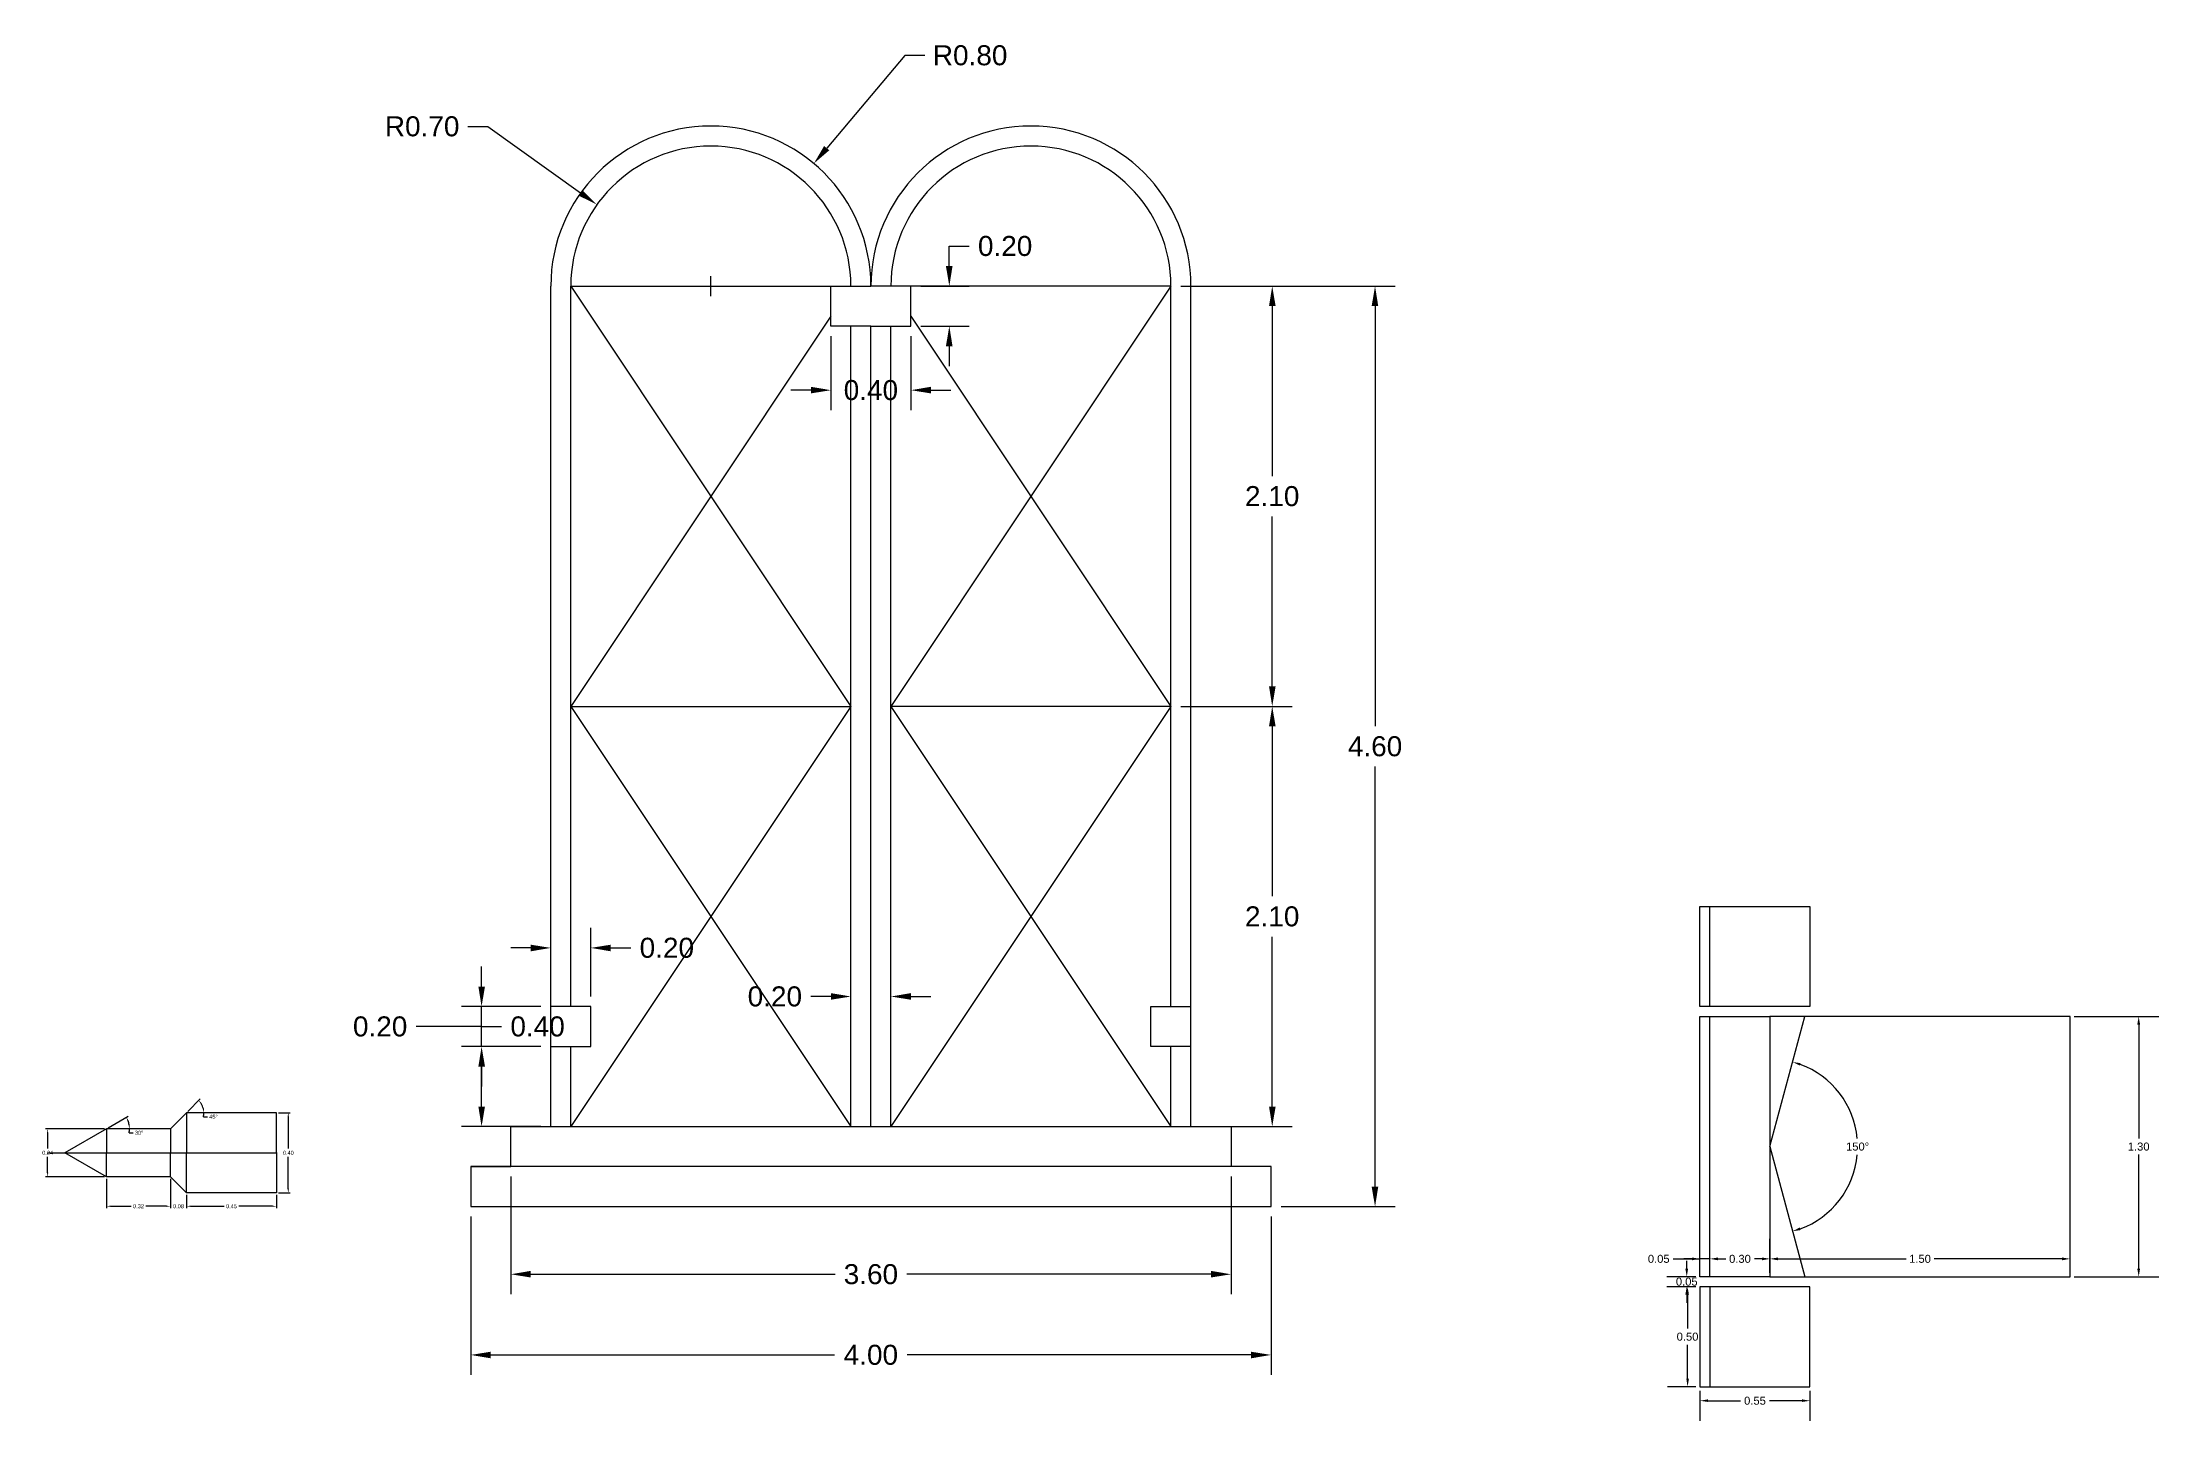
# Model space of a CAD drawing. Header units: metres. Extents: x 2869.8 to 2892.4, y 1544 to 1550.8.
# Drawn here: x 2869.77 to 2880.35, y 1543.95 to 1550.84 of the extents above; entities that cross this region are included whole.
import ezdxf

# ---------------------------------------------------------------- set-up
doc = ezdxf.new("R2010")
doc.units = ezdxf.units.M
doc.header["$LTSCALE"] = 5
doc.linetypes.add('CENTER', pattern=[50.8, 31.75, -6.35, 6.35, -6.35])
doc.linetypes.add('HIDDEN', pattern=[9.525, 6.35, -3.175])
for name, color, linetype in [('BALA-CONTORNO', 6, 'Continuous'), ('BALA-COTAS', 2, 'Continuous'), ('BALA-EJE DE SIMETRIA', 1, 'CENTER'), ('CAMA-CONTORNO', 4, 'Continuous'), ('CAMA-COTAS', 8, 'Continuous'), ('VENTANA-COTAS', 8, 'Continuous'), ('VENTANA-EJE', 1, 'CENTER'), ('VENTANA-MARQUECINA', 6, 'Continuous'), ('VENTANA-MOLDURA', 4, 'Continuous'), ('VENTANA-VIDRIO', 3, 'HIDDEN')]:
    doc.layers.add(name, color=color, linetype=linetype)
doc.styles.get("Standard").update_dxf_attribs({"font": 'arial.ttf'})
doc.dimstyles.new('Escala 1-10', dxfattribs={"dimtxt": 0.02, "dimasz": 0.02, "dimexe": 0.01, "dimexo": 0.01, "dimgap": 0.01, "dimtad": 0, "dimtih": 1, "dimtoh": 1, "dimzin": 0, "dimdsep": 46, "dimtxsty": 'Standard', "dimcen": 0.01, "dimclrd": 256, "dimclre": 256, "dimclrt": 256, "dimadec": 0, "dimazin": 0, "dimtfac": 1, "dimtofl": 0, "dimtmove": 0, "dimatfit": 3, "dimfxl": 0, "dimtolj": 1, "dimtzin": 0, "dimarcsym": 0})
doc.dimstyles.new('Escala 1-20', dxfattribs={"dimtxt": 0.04, "dimasz": 0.04, "dimexe": 0.1, "dimexo": 0.02, "dimgap": 0.02, "dimtad": 0, "dimtih": 1, "dimtoh": 1, "dimzin": 0, "dimdsep": 46, "dimtxsty": 'Standard', "dimcen": 0.02, "dimclrd": 256, "dimclre": 256, "dimclrt": 256, "dimadec": 0, "dimazin": 0, "dimtfac": 1, "dimtofl": 0, "dimtmove": 0, "dimatfit": 3, "dimfxl": 0, "dimtolj": 1, "dimtzin": 0, "dimarcsym": 0})
doc.dimstyles.new('Escala 1-50', dxfattribs={"dimtxt": 0.1, "dimasz": 0.1, "dimexe": 0.1, "dimexo": 0.05, "dimgap": 0.05, "dimtad": 0, "dimtih": 1, "dimtoh": 1, "dimzin": 0, "dimdsep": 46, "dimtxsty": 'Standard', "dimcen": 0.05, "dimclrd": 256, "dimclre": 256, "dimclrt": 256, "dimadec": 0, "dimazin": 0, "dimtfac": 1, "dimtofl": 0, "dimtmove": 0, "dimatfit": 3, "dimfxl": 0, "dimtolj": 1, "dimtzin": 0, "dimarcsym": 0})

# ---------------------------------------------------------------- blocks, each defined once
blk = doc.blocks.new('*D6')
at = {"layer": 'BALA-COTAS', "lineweight": -2, "transparency": 16777216}
for p, q in [((2870.949, 1545.489), (2871.008, 1545.489)), ((2870.998, 1545.469), (2870.998, 1545.31)), ((2870.998, 1545.109), (2870.998, 1545.269)), ((2870.949, 1545.089), (2871.008, 1545.089))]:
    blk.add_line(p, q, dxfattribs=at)
at = {"layer": 'BALA-COTAS', "transparency": 16777216}
for points in [[(2870.994, 1545.469), (2871.001, 1545.469), (2870.998, 1545.489)], [(2870.994, 1545.109), (2871.001, 1545.109), (2870.998, 1545.089)]]:
    blk.add_solid(points, dxfattribs=at)
at = {"layer": 'Defpoints', "color": 0, "transparency": 16777216}
for p in [(2870.939, 1545.489), (2870.998, 1545.489), (2870.939, 1545.089)]:
    blk.add_point(p, dxfattribs=at)
at = {"layer": 'BALA-COTAS', "transparency": 16777216, "insert": (2870.998, 1545.289), "char_height": 0.02, "attachment_point": 5}
blk.add_mtext('\\A1;0.40', dxfattribs=at)
blk = doc.blocks.new('*D7')
at = {"layer": 'BALA-COTAS', "lineweight": -2, "transparency": 16777216}
for p, q in [((2870.098, 1545.414), (2870.197, 1545.472)), ((2870.202, 1545.389), (2870.222, 1545.389))]:
    blk.add_line(p, q, dxfattribs=at)
for start, end in [(10.02, 19.98), (349.98, 360)]:
    blk.add_arc((2870.089, 1545.409), 0.115, start, end, dxfattribs=at)
at = {"layer": 'BALA-COTAS', "transparency": 16777216}
for points in [[(2870.194, 1545.447), (2870.2, 1545.45), (2870.188, 1545.467)], [(2870.205, 1545.43), (2870.199, 1545.429), (2870.204, 1545.409)]]:
    blk.add_solid(points, dxfattribs=at)
at = {"layer": 'Defpoints', "color": 0, "transparency": 16777216}
for p in [(2870.197, 1545.449), (2870.089, 1545.409), (2870.089, 1545.409), (2870.409, 1545.409), (2869.881, 1545.289)]:
    blk.add_point(p, dxfattribs=at)
at = {"layer": 'BALA-COTAS', "transparency": 16777216, "insert": (2870.252, 1545.389), "char_height": 0.02, "attachment_point": 5}
blk.add_mtext('\\A1;30°', dxfattribs=at)
blk = doc.blocks.new('*D8')
at = {"layer": 'BALA-COTAS', "lineweight": -2, "transparency": 16777216}
for p, q in [((2870.496, 1545.496), (2870.558, 1545.558)), ((2870.574, 1545.469), (2870.594, 1545.469))]:
    blk.add_line(p, q, dxfattribs=at)
for start, end in [(13.247, 31.753), (346.753, 360)]:
    blk.add_arc((2870.489, 1545.489), 0.0867, start, end, dxfattribs=at)
at = {"layer": 'BALA-COTAS', "transparency": 16777216}
for points in [[(2870.56, 1545.533), (2870.565, 1545.537), (2870.55, 1545.551)], [(2870.577, 1545.51), (2870.57, 1545.509), (2870.576, 1545.489)]]:
    blk.add_solid(points, dxfattribs=at)
at = {"layer": 'Defpoints', "color": 0, "transparency": 16777216}
for p in [(2870.564, 1545.533), (2870.489, 1545.489), (2870.489, 1545.489), (2870.939, 1545.489), (2870.409, 1545.409)]:
    blk.add_point(p, dxfattribs=at)
at = {"layer": 'BALA-COTAS', "transparency": 16777216, "insert": (2870.624, 1545.469), "char_height": 0.02, "attachment_point": 5}
blk.add_mtext('\\A1;45°', dxfattribs=at)
blk = doc.blocks.new('*D9')
at = {"layer": 'BALA-COTAS', "lineweight": -2, "transparency": 16777216}
for p, q in [((2870.489, 1545.079), (2870.489, 1545.012)), ((2870.509, 1545.022), (2870.678, 1545.022)), ((2870.919, 1545.022), (2870.75, 1545.022)), ((2870.939, 1545.079), (2870.939, 1545.012))]:
    blk.add_line(p, q, dxfattribs=at)
at = {"layer": 'BALA-COTAS', "transparency": 16777216}
for points in [[(2870.509, 1545.025), (2870.509, 1545.019), (2870.489, 1545.022)], [(2870.919, 1545.025), (2870.919, 1545.019), (2870.939, 1545.022)]]:
    blk.add_solid(points, dxfattribs=at)
at = {"layer": 'Defpoints', "color": 0, "transparency": 16777216}
for p in [(2870.489, 1545.089), (2870.489, 1545.022), (2870.939, 1545.089)]:
    blk.add_point(p, dxfattribs=at)
at = {"layer": 'BALA-COTAS', "transparency": 16777216, "insert": (2870.714, 1545.022), "char_height": 0.02, "attachment_point": 5}
blk.add_mtext('\\A1;0.45', dxfattribs=at)
blk = doc.blocks.new('*D10')
at = {"layer": 'BALA-COTAS', "lineweight": -2, "transparency": 16777216}
for p, q in [((2870.409, 1545.159), (2870.409, 1545.012)), ((2870.389, 1545.022), (2870.369, 1545.022)), ((2870.489, 1545.079), (2870.489, 1545.012)), ((2870.509, 1545.022), (2870.529, 1545.022))]:
    blk.add_line(p, q, dxfattribs=at)
at = {"layer": 'BALA-COTAS', "transparency": 16777216}
for points in [[(2870.389, 1545.025), (2870.389, 1545.019), (2870.409, 1545.022)], [(2870.509, 1545.025), (2870.509, 1545.019), (2870.489, 1545.022)]]:
    blk.add_solid(points, dxfattribs=at)
at = {"layer": 'Defpoints', "color": 0, "transparency": 16777216}
for p in [(2870.409, 1545.169), (2870.409, 1545.022), (2870.489, 1545.089)]:
    blk.add_point(p, dxfattribs=at)
at = {"layer": 'BALA-COTAS', "transparency": 16777216, "insert": (2870.449, 1545.022), "char_height": 0.02, "attachment_point": 5}
blk.add_mtext('\\A1;0.08', dxfattribs=at)
blk = doc.blocks.new('*D11')
at = {"layer": 'BALA-COTAS', "lineweight": -2, "transparency": 16777216}
for p, q in [((2870.089, 1545.159), (2870.089, 1545.012)), ((2870.409, 1545.159), (2870.409, 1545.012)), ((2870.109, 1545.022), (2870.213, 1545.022)), ((2870.389, 1545.022), (2870.285, 1545.022))]:
    blk.add_line(p, q, dxfattribs=at)
at = {"layer": 'BALA-COTAS', "transparency": 16777216}
for points in [[(2870.109, 1545.025), (2870.109, 1545.019), (2870.089, 1545.022)], [(2870.389, 1545.025), (2870.389, 1545.019), (2870.409, 1545.022)]]:
    blk.add_solid(points, dxfattribs=at)
at = {"layer": 'Defpoints', "color": 0, "transparency": 16777216}
for p in [(2870.089, 1545.169), (2870.409, 1545.169), (2870.089, 1545.022)]:
    blk.add_point(p, dxfattribs=at)
at = {"layer": 'BALA-COTAS', "transparency": 16777216, "insert": (2870.249, 1545.022), "char_height": 0.02, "attachment_point": 5}
blk.add_mtext('\\A1;0.32', dxfattribs=at)
blk = doc.blocks.new('*D12')
at = {"layer": 'BALA-COTAS', "lineweight": -2, "transparency": 16777216}
for p, q in [((2870.079, 1545.409), (2869.785, 1545.409)), ((2869.795, 1545.389), (2869.795, 1545.31)), ((2869.795, 1545.189), (2869.795, 1545.269)), ((2870.079, 1545.169), (2869.785, 1545.169))]:
    blk.add_line(p, q, dxfattribs=at)
at = {"layer": 'BALA-COTAS', "transparency": 16777216}
for points in [[(2869.792, 1545.389), (2869.798, 1545.389), (2869.795, 1545.409)], [(2869.792, 1545.189), (2869.798, 1545.189), (2869.795, 1545.169)]]:
    blk.add_solid(points, dxfattribs=at)
at = {"layer": 'Defpoints', "color": 0, "transparency": 16777216}
for p in [(2869.795, 1545.409), (2870.089, 1545.409), (2870.089, 1545.169)]:
    blk.add_point(p, dxfattribs=at)
at = {"layer": 'BALA-COTAS', "transparency": 16777216, "insert": (2869.795, 1545.289), "char_height": 0.02, "attachment_point": 5}
blk.add_mtext('\\A1;0.24', dxfattribs=at)
blk = doc.blocks.new('*D13')
at = {"layer": 'Defpoints', "color": 0, "transparency": 16777216}
for p in [(2872.11, 1545.22), (2875.71, 1545.22), (2875.71, 1544.682)]:
    blk.add_point(p, dxfattribs=at)
at = {"layer": 'VENTANA-COTAS', "lineweight": -2, "transparency": 16777216}
for p, q in [((2872.11, 1545.17), (2872.11, 1544.582)), ((2875.71, 1545.17), (2875.71, 1544.582)), ((2872.21, 1544.682), (2873.731, 1544.682)), ((2875.61, 1544.682), (2874.09, 1544.682))]:
    blk.add_line(p, q, dxfattribs=at)
at = {"layer": 'VENTANA-COTAS', "transparency": 16777216}
for points in [[(2872.21, 1544.699), (2872.21, 1544.666), (2872.11, 1544.682)], [(2875.61, 1544.699), (2875.61, 1544.666), (2875.71, 1544.682)]]:
    blk.add_solid(points, dxfattribs=at)
at = {"layer": 'VENTANA-COTAS', "transparency": 16777216, "insert": (2873.91, 1544.682), "char_height": 0.1, "attachment_point": 5}
blk.add_mtext('\\A1;3.60', dxfattribs=at)
blk = doc.blocks.new('*D14')
at = {"layer": 'Defpoints', "color": 0, "transparency": 16777216}
for p in [(2871.91, 1545.02), (2875.91, 1545.02), (2875.91, 1544.279)]:
    blk.add_point(p, dxfattribs=at)
at = {"layer": 'VENTANA-COTAS', "lineweight": -2, "transparency": 16777216}
for p, q in [((2871.91, 1544.97), (2871.91, 1544.179)), ((2875.91, 1544.97), (2875.91, 1544.179)), ((2872.01, 1544.279), (2873.728, 1544.279)), ((2875.81, 1544.279), (2874.092, 1544.279))]:
    blk.add_line(p, q, dxfattribs=at)
at = {"layer": 'VENTANA-COTAS', "transparency": 16777216}
for points in [[(2872.01, 1544.295), (2872.01, 1544.262), (2871.91, 1544.279)], [(2875.81, 1544.295), (2875.81, 1544.262), (2875.91, 1544.279)]]:
    blk.add_solid(points, dxfattribs=at)
at = {"layer": 'VENTANA-COTAS', "transparency": 16777216, "insert": (2873.91, 1544.279), "char_height": 0.1, "attachment_point": 5}
blk.add_mtext('\\A1;4.00', dxfattribs=at)
blk = doc.blocks.new('*D15')
at = {"layer": 'Defpoints', "color": 0, "transparency": 16777216}
for p in [(2875.51, 1549.62), (2876.43, 1549.62), (2875.91, 1545.02)]:
    blk.add_point(p, dxfattribs=at)
at = {"layer": 'VENTANA-COTAS', "lineweight": -2, "transparency": 16777216}
for p, q in [((2875.56, 1549.62), (2876.53, 1549.62)), ((2876.43, 1549.52), (2876.43, 1547.421)), ((2876.43, 1545.12), (2876.43, 1547.219)), ((2875.96, 1545.02), (2876.53, 1545.02))]:
    blk.add_line(p, q, dxfattribs=at)
at = {"layer": 'VENTANA-COTAS', "transparency": 16777216}
for points in [[(2876.413, 1549.52), (2876.446, 1549.52), (2876.43, 1549.62)], [(2876.413, 1545.12), (2876.446, 1545.12), (2876.43, 1545.02)]]:
    blk.add_solid(points, dxfattribs=at)
at = {"layer": 'VENTANA-COTAS', "transparency": 16777216, "insert": (2876.43, 1547.32), "char_height": 0.1, "attachment_point": 5}
blk.add_mtext('\\A1;4.60', dxfattribs=at)
blk = doc.blocks.new('*D16')
at = {"layer": 'Defpoints', "color": 0, "transparency": 16777216}
for p in [(2873.81, 1546.07), (2873.81, 1546.07), (2874.01, 1546.07)]:
    blk.add_point(p, dxfattribs=at)
at = {"layer": 'VENTANA-COTAS', "lineweight": -2, "transparency": 16777216}
for p, q in [((2873.81, 1546.12), (2873.81, 1546.17)), ((2874.01, 1546.12), (2874.01, 1546.17)), ((2873.71, 1546.07), (2873.61, 1546.07)), ((2874.11, 1546.07), (2874.21, 1546.07))]:
    blk.add_line(p, q, dxfattribs=at)
at = {"layer": 'VENTANA-COTAS', "transparency": 16777216}
for points in [[(2873.71, 1546.087), (2873.71, 1546.054), (2873.81, 1546.07)], [(2874.11, 1546.087), (2874.11, 1546.054), (2874.01, 1546.07)]]:
    blk.add_solid(points, dxfattribs=at)
at = {"layer": 'VENTANA-COTAS', "transparency": 16777216, "insert": (2873.43, 1546.07), "char_height": 0.1, "attachment_point": 5}
blk.add_mtext('\\A1;0.20', dxfattribs=at)
blk = doc.blocks.new('*D17')
at = {"layer": 'Defpoints', "color": 0, "transparency": 16777216}
for p in [(2875.41, 1549.62), (2875.41, 1547.52), (2875.916, 1547.52)]:
    blk.add_point(p, dxfattribs=at)
at = {"layer": 'VENTANA-COTAS', "lineweight": -2, "transparency": 16777216}
for p, q in [((2875.46, 1549.62), (2876.016, 1549.62)), ((2875.916, 1549.52), (2875.916, 1548.671)), ((2875.916, 1547.62), (2875.916, 1548.469)), ((2875.46, 1547.52), (2876.016, 1547.52))]:
    blk.add_line(p, q, dxfattribs=at)
at = {"layer": 'VENTANA-COTAS', "transparency": 16777216}
for points in [[(2875.9, 1549.52), (2875.933, 1549.52), (2875.916, 1549.62)], [(2875.9, 1547.62), (2875.933, 1547.62), (2875.916, 1547.52)]]:
    blk.add_solid(points, dxfattribs=at)
at = {"layer": 'VENTANA-COTAS', "transparency": 16777216, "insert": (2875.916, 1548.57), "char_height": 0.1, "attachment_point": 5}
blk.add_mtext('\\A1;2.10', dxfattribs=at)
blk = doc.blocks.new('*D18')
at = {"layer": 'Defpoints', "color": 0, "transparency": 16777216}
for p in [(2875.41, 1547.52), (2875.41, 1545.42), (2875.916, 1545.42)]:
    blk.add_point(p, dxfattribs=at)
at = {"layer": 'VENTANA-COTAS', "lineweight": -2, "transparency": 16777216}
for p, q in [((2875.46, 1547.52), (2876.016, 1547.52)), ((2875.916, 1547.42), (2875.916, 1546.571)), ((2875.916, 1545.52), (2875.916, 1546.369)), ((2875.46, 1545.42), (2876.016, 1545.42))]:
    blk.add_line(p, q, dxfattribs=at)
at = {"layer": 'VENTANA-COTAS', "transparency": 16777216}
for points in [[(2875.9, 1547.42), (2875.933, 1547.42), (2875.916, 1547.52)], [(2875.9, 1545.52), (2875.933, 1545.52), (2875.916, 1545.42)]]:
    blk.add_solid(points, dxfattribs=at)
at = {"layer": 'VENTANA-COTAS', "transparency": 16777216, "insert": (2875.916, 1546.47), "char_height": 0.1, "attachment_point": 5}
blk.add_mtext('\\A1;2.10', dxfattribs=at)
blk = doc.blocks.new('*D19')
at = {"layer": 'Defpoints', "color": 0, "transparency": 16777216}
for p in [(2873.71, 1549.42), (2874.11, 1549.42), (2874.11, 1549.1)]:
    blk.add_point(p, dxfattribs=at)
at = {"layer": 'VENTANA-COTAS', "lineweight": -2, "transparency": 16777216}
for p, q in [((2873.71, 1549.37), (2873.71, 1549)), ((2874.11, 1549.37), (2874.11, 1549)), ((2873.61, 1549.1), (2873.51, 1549.1)), ((2874.21, 1549.1), (2874.31, 1549.1))]:
    blk.add_line(p, q, dxfattribs=at)
at = {"layer": 'VENTANA-COTAS', "transparency": 16777216}
for points in [[(2873.61, 1549.117), (2873.61, 1549.084), (2873.71, 1549.1)], [(2874.21, 1549.117), (2874.21, 1549.084), (2874.11, 1549.1)]]:
    blk.add_solid(points, dxfattribs=at)
at = {"layer": 'VENTANA-COTAS', "transparency": 16777216, "insert": (2873.91, 1549.1), "char_height": 0.1, "attachment_point": 5}
blk.add_mtext('\\A1;0.40', dxfattribs=at)
blk = doc.blocks.new('*D20')
at = {"layer": 'Defpoints', "color": 0, "transparency": 16777216}
for p in [(2874.11, 1549.62), (2874.302, 1549.62), (2874.11, 1549.42)]:
    blk.add_point(p, dxfattribs=at)
at = {"layer": 'VENTANA-COTAS', "lineweight": -2, "transparency": 16777216}
for p, q in [((2874.302, 1549.72), (2874.302, 1549.82)), ((2874.302, 1549.82), (2874.402, 1549.82)), ((2874.16, 1549.62), (2874.402, 1549.62)), ((2874.16, 1549.42), (2874.402, 1549.42)), ((2874.302, 1549.32), (2874.302, 1549.22))]:
    blk.add_line(p, q, dxfattribs=at)
at = {"layer": 'VENTANA-COTAS', "transparency": 16777216}
for points in [[(2874.285, 1549.72), (2874.318, 1549.72), (2874.302, 1549.62)], [(2874.285, 1549.32), (2874.318, 1549.32), (2874.302, 1549.42)]]:
    blk.add_solid(points, dxfattribs=at)
at = {"layer": 'VENTANA-COTAS', "transparency": 16777216, "insert": (2874.581, 1549.82), "char_height": 0.1, "attachment_point": 5}
blk.add_mtext('\\A1;0.20', dxfattribs=at)
blk = doc.blocks.new('*D21')
at = {"layer": 'Defpoints', "color": 0, "transparency": 16777216}
for p in [(2871.964, 1545.82), (2872.31, 1545.82), (2872.31, 1545.42)]:
    blk.add_point(p, dxfattribs=at)
at = {"layer": 'VENTANA-COTAS', "lineweight": -2, "transparency": 16777216}
for p, q in [((2871.964, 1545.82), (2871.964, 1545.92)), ((2871.964, 1545.92), (2872.064, 1545.92)), ((2872.26, 1545.82), (2871.864, 1545.82)), ((2871.964, 1545.52), (2871.964, 1545.72)), ((2872.26, 1545.42), (2871.864, 1545.42))]:
    blk.add_line(p, q, dxfattribs=at)
at = {"layer": 'VENTANA-COTAS', "transparency": 16777216}
for points in [[(2871.948, 1545.72), (2871.981, 1545.72), (2871.964, 1545.82)], [(2871.948, 1545.52), (2871.981, 1545.52), (2871.964, 1545.42)]]:
    blk.add_solid(points, dxfattribs=at)
at = {"layer": 'VENTANA-COTAS', "transparency": 16777216, "insert": (2872.244, 1545.92), "char_height": 0.1, "attachment_point": 5}
blk.add_mtext('\\A1;0.40', dxfattribs=at)
blk = doc.blocks.new('*D22')
at = {"layer": 'Defpoints', "color": 0, "transparency": 16777216}
for p in [(2871.964, 1546.02), (2872.31, 1546.02), (2872.31, 1545.82)]:
    blk.add_point(p, dxfattribs=at)
at = {"layer": 'VENTANA-COTAS', "lineweight": -2, "transparency": 16777216}
for p, q in [((2871.964, 1546.12), (2871.964, 1546.22)), ((2872.26, 1546.02), (2871.864, 1546.02)), ((2871.964, 1545.82), (2871.964, 1546.02)), ((2871.737, 1545.92), (2871.637, 1545.92)), ((2871.964, 1545.92), (2871.737, 1545.92)), ((2872.26, 1545.82), (2871.864, 1545.82)), ((2871.964, 1545.72), (2871.964, 1545.62))]:
    blk.add_line(p, q, dxfattribs=at)
at = {"layer": 'VENTANA-COTAS', "transparency": 16777216}
for points in [[(2871.948, 1546.12), (2871.981, 1546.12), (2871.964, 1546.02)], [(2871.948, 1545.72), (2871.981, 1545.72), (2871.964, 1545.82)]]:
    blk.add_solid(points, dxfattribs=at)
at = {"layer": 'VENTANA-COTAS', "transparency": 16777216, "insert": (2871.457, 1545.92), "char_height": 0.1, "attachment_point": 5}
blk.add_mtext('\\A1;0.20', dxfattribs=at)
blk = doc.blocks.new('*D23')
at = {"layer": 'Defpoints', "color": 0, "transparency": 16777216}
for p in [(2872.51, 1546.313), (2872.31, 1546.02), (2872.51, 1546.02)]:
    blk.add_point(p, dxfattribs=at)
at = {"layer": 'VENTANA-COTAS', "lineweight": -2, "transparency": 16777216}
for p, q in [((2872.31, 1546.07), (2872.31, 1546.413)), ((2872.51, 1546.07), (2872.51, 1546.413)), ((2872.21, 1546.313), (2872.11, 1546.313)), ((2872.61, 1546.313), (2872.71, 1546.313))]:
    blk.add_line(p, q, dxfattribs=at)
at = {"layer": 'VENTANA-COTAS', "transparency": 16777216}
for points in [[(2872.21, 1546.329), (2872.21, 1546.296), (2872.31, 1546.313)], [(2872.61, 1546.329), (2872.61, 1546.296), (2872.51, 1546.313)]]:
    blk.add_solid(points, dxfattribs=at)
at = {"layer": 'VENTANA-COTAS', "transparency": 16777216, "insert": (2872.89, 1546.313), "char_height": 0.1, "attachment_point": 5}
blk.add_mtext('\\A1;0.20', dxfattribs=at)
blk = doc.blocks.new('*D24')
at = {"layer": 'Defpoints', "color": 0, "transparency": 16777216}
for p in [(2873.625, 1550.233), (2873.11, 1549.62)]:
    blk.add_point(p, dxfattribs=at)
at = {"layer": 'VENTANA-COTAS', "lineweight": -2, "transparency": 16777216}
for p, q in [((2874.079, 1550.773), (2873.689, 1550.309)), ((2874.179, 1550.773), (2874.079, 1550.773)), ((2873.11, 1549.57), (2873.11, 1549.67)), ((2873.06, 1549.62), (2873.16, 1549.62))]:
    blk.add_line(p, q, dxfattribs=at)
at = {"layer": 'VENTANA-COTAS', "transparency": 16777216}
blk.add_solid([(2873.676, 1550.32), (2873.702, 1550.299), (2873.625, 1550.233)], dxfattribs=at)
at = {"layer": 'VENTANA-COTAS', "transparency": 16777216, "insert": (2874.406, 1550.773), "char_height": 0.1, "attachment_point": 5}
blk.add_mtext('\\A1;R0.80', dxfattribs=at)
blk = doc.blocks.new('*D25')
at = {"layer": 'Defpoints', "color": 0, "transparency": 16777216}
for p in [(2872.541, 1550.027), (2873.11, 1549.62)]:
    blk.add_point(p, dxfattribs=at)
at = {"layer": 'VENTANA-COTAS', "lineweight": -2, "transparency": 16777216}
for p, q in [((2871.895, 1550.418), (2871.995, 1550.418)), ((2871.995, 1550.418), (2872.459, 1550.086)), ((2873.11, 1549.57), (2873.11, 1549.67)), ((2873.06, 1549.62), (2873.16, 1549.62))]:
    blk.add_line(p, q, dxfattribs=at)
at = {"layer": 'VENTANA-COTAS', "transparency": 16777216}
blk.add_solid([(2872.469, 1550.099), (2872.45, 1550.072), (2872.541, 1550.027)], dxfattribs=at)
at = {"layer": 'VENTANA-COTAS', "transparency": 16777216, "insert": (2871.667, 1550.418), "char_height": 0.1, "attachment_point": 5}
blk.add_mtext('\\A1;R0.70', dxfattribs=at)
blk = doc.blocks.new('*D26')
at = {"layer": 'CAMA-COTAS', "lineweight": -2, "transparency": 16777216}
for p, q in [((2879.924, 1545.97), (2880.347, 1545.97)), ((2880.247, 1545.93), (2880.247, 1545.361)), ((2880.247, 1544.71), (2880.247, 1545.28)), ((2879.924, 1544.67), (2880.347, 1544.67))]:
    blk.add_line(p, q, dxfattribs=at)
at = {"layer": 'CAMA-COTAS', "transparency": 16777216}
for points in [[(2880.24, 1545.93), (2880.254, 1545.93), (2880.247, 1545.97)], [(2880.24, 1544.71), (2880.254, 1544.71), (2880.247, 1544.67)]]:
    blk.add_solid(points, dxfattribs=at)
at = {"layer": 'Defpoints', "color": 0, "transparency": 16777216}
for p in [(2879.904, 1545.97), (2880.247, 1545.97), (2879.904, 1544.67)]:
    blk.add_point(p, dxfattribs=at)
at = {"layer": 'CAMA-COTAS', "transparency": 16777216, "insert": (2880.247, 1545.32), "char_height": 0.04, "attachment_point": 5}
blk.add_mtext('\\A1;1.30', dxfattribs=at)
blk = doc.blocks.new('*D27')
at = {"layer": 'CAMA-COTAS', "lineweight": -2, "transparency": 16777216}
for p, q in [((2878.404, 1544.69), (2878.404, 1544.859)), ((2879.904, 1544.69), (2879.904, 1544.859)), ((2878.444, 1544.759), (2879.084, 1544.759)), ((2879.864, 1544.759), (2879.224, 1544.759))]:
    blk.add_line(p, q, dxfattribs=at)
at = {"layer": 'CAMA-COTAS', "transparency": 16777216}
for points in [[(2878.444, 1544.766), (2878.444, 1544.752), (2878.404, 1544.759)], [(2879.864, 1544.766), (2879.864, 1544.752), (2879.904, 1544.759)]]:
    blk.add_solid(points, dxfattribs=at)
at = {"layer": 'Defpoints', "color": 0, "transparency": 16777216}
for p in [(2878.404, 1544.759), (2878.404, 1544.67), (2879.904, 1544.67)]:
    blk.add_point(p, dxfattribs=at)
at = {"layer": 'CAMA-COTAS', "transparency": 16777216, "insert": (2879.154, 1544.759), "char_height": 0.04, "attachment_point": 5}
blk.add_mtext('\\A1;1.50', dxfattribs=at)
blk = doc.blocks.new('*D28')
at = {"layer": 'CAMA-COTAS', "lineweight": -2, "transparency": 16777216}
for p, q in [((2878.104, 1544.69), (2878.104, 1544.859)), ((2878.404, 1544.69), (2878.404, 1544.859)), ((2878.144, 1544.759), (2878.182, 1544.759)), ((2878.364, 1544.759), (2878.326, 1544.759))]:
    blk.add_line(p, q, dxfattribs=at)
at = {"layer": 'CAMA-COTAS', "transparency": 16777216}
for points in [[(2878.144, 1544.766), (2878.144, 1544.752), (2878.104, 1544.759)], [(2878.364, 1544.766), (2878.364, 1544.752), (2878.404, 1544.759)]]:
    blk.add_solid(points, dxfattribs=at)
at = {"layer": 'Defpoints', "color": 0, "transparency": 16777216}
for p in [(2878.104, 1544.759), (2878.104, 1544.67), (2878.404, 1544.67)]:
    blk.add_point(p, dxfattribs=at)
at = {"layer": 'CAMA-COTAS', "transparency": 16777216, "insert": (2878.254, 1544.759), "char_height": 0.04, "attachment_point": 5}
blk.add_mtext('\\A1;0.30', dxfattribs=at)
blk = doc.blocks.new('*D29')
at = {"layer": 'CAMA-COTAS', "lineweight": -2, "transparency": 16777216}
for p, q in [((2878.054, 1544.69), (2878.054, 1544.859)), ((2878.104, 1544.69), (2878.104, 1544.859)), ((2877.92, 1544.759), (2878.054, 1544.759)), ((2878.014, 1544.759), (2877.974, 1544.759)), ((2878.104, 1544.759), (2878.054, 1544.759)), ((2878.144, 1544.759), (2878.184, 1544.759))]:
    blk.add_line(p, q, dxfattribs=at)
at = {"layer": 'CAMA-COTAS', "transparency": 16777216}
for points in [[(2878.014, 1544.766), (2878.014, 1544.752), (2878.054, 1544.759)], [(2878.144, 1544.766), (2878.144, 1544.752), (2878.104, 1544.759)]]:
    blk.add_solid(points, dxfattribs=at)
at = {"layer": 'Defpoints', "color": 0, "transparency": 16777216}
for p in [(2878.054, 1544.759), (2878.054, 1544.67), (2878.104, 1544.67)]:
    blk.add_point(p, dxfattribs=at)
at = {"layer": 'CAMA-COTAS', "transparency": 16777216, "insert": (2877.848, 1544.759), "char_height": 0.04, "attachment_point": 5}
blk.add_mtext('\\A1;0.05', dxfattribs=at)
blk = doc.blocks.new('*D30')
at = {"layer": 'CAMA-COTAS', "lineweight": -2, "transparency": 16777216}
for p, q in [((2878.054, 1544.1), (2878.054, 1543.95)), ((2878.094, 1544.05), (2878.257, 1544.05)), ((2878.564, 1544.05), (2878.401, 1544.05)), ((2878.604, 1544.1), (2878.604, 1543.95))]:
    blk.add_line(p, q, dxfattribs=at)
at = {"layer": 'CAMA-COTAS', "transparency": 16777216}
for points in [[(2878.094, 1544.057), (2878.094, 1544.044), (2878.054, 1544.05)], [(2878.564, 1544.057), (2878.564, 1544.044), (2878.604, 1544.05)]]:
    blk.add_solid(points, dxfattribs=at)
at = {"layer": 'Defpoints', "color": 0, "transparency": 16777216}
for p in [(2878.054, 1544.12), (2878.054, 1544.05), (2878.604, 1544.12)]:
    blk.add_point(p, dxfattribs=at)
at = {"layer": 'CAMA-COTAS', "transparency": 16777216, "insert": (2878.329, 1544.05), "char_height": 0.04, "attachment_point": 5}
blk.add_mtext('\\A1;0.55', dxfattribs=at)
blk = doc.blocks.new('*D31')
at = {"layer": 'CAMA-COTAS', "lineweight": -2, "transparency": 16777216}
for p, q in [((2878.034, 1544.62), (2877.892, 1544.62)), ((2877.992, 1544.58), (2877.992, 1544.411)), ((2877.992, 1544.16), (2877.992, 1544.33)), ((2878.034, 1544.12), (2877.892, 1544.12))]:
    blk.add_line(p, q, dxfattribs=at)
at = {"layer": 'CAMA-COTAS', "transparency": 16777216}
for points in [[(2877.986, 1544.58), (2877.999, 1544.58), (2877.992, 1544.62)], [(2877.986, 1544.16), (2877.999, 1544.16), (2877.992, 1544.12)]]:
    blk.add_solid(points, dxfattribs=at)
at = {"layer": 'Defpoints', "color": 0, "transparency": 16777216}
for p in [(2878.054, 1544.62), (2877.992, 1544.12), (2878.054, 1544.12)]:
    blk.add_point(p, dxfattribs=at)
at = {"layer": 'CAMA-COTAS', "transparency": 16777216, "insert": (2877.992, 1544.37), "char_height": 0.04, "attachment_point": 5}
blk.add_mtext('\\A1;0.50', dxfattribs=at)
blk = doc.blocks.new('*D32')
at = {"layer": 'CAMA-COTAS', "lineweight": -2, "transparency": 16777216}
for p, q in [((2877.988, 1544.71), (2877.988, 1544.75)), ((2878.034, 1544.67), (2877.888, 1544.67)), ((2878.034, 1544.62), (2877.888, 1544.62)), ((2877.988, 1544.58), (2877.988, 1544.54))]:
    blk.add_line(p, q, dxfattribs=at)
at = {"layer": 'CAMA-COTAS', "transparency": 16777216}
for points in [[(2877.981, 1544.71), (2877.995, 1544.71), (2877.988, 1544.67)], [(2877.981, 1544.58), (2877.995, 1544.58), (2877.988, 1544.62)]]:
    blk.add_solid(points, dxfattribs=at)
at = {"layer": 'Defpoints', "color": 0, "transparency": 16777216}
for p in [(2877.988, 1544.67), (2878.054, 1544.67), (2878.054, 1544.62)]:
    blk.add_point(p, dxfattribs=at)
at = {"layer": 'CAMA-COTAS', "transparency": 16777216, "insert": (2877.988, 1544.645), "char_height": 0.04, "attachment_point": 5}
blk.add_mtext('\\A1;0.05', dxfattribs=at)
blk = doc.blocks.new('*D33')
at = {"layer": 'CAMA-COTAS', "lineweight": -2, "transparency": 16777216}
for start, end in [(5.2951, 69.7659), (290.2341, 354.7049)]:
    blk.add_arc((2878.404, 1545.32), 0.438, start, end, dxfattribs=at)
at = {"layer": 'CAMA-COTAS', "transparency": 16777216}
for points in [[(2878.553, 1545.725), (2878.557, 1545.737), (2878.517, 1545.743)], [(2878.557, 1544.903), (2878.553, 1544.916), (2878.517, 1544.897)]]:
    blk.add_solid(points, dxfattribs=at)
at = {"layer": 'Defpoints', "color": 0, "transparency": 16777216}
for p in [(2878.578, 1545.97), (2878.404, 1545.32), (2878.404, 1545.32), (2878.801, 1545.135), (2878.578, 1544.67)]:
    blk.add_point(p, dxfattribs=at)
at = {"layer": 'CAMA-COTAS', "transparency": 16777216, "insert": (2878.842, 1545.32), "char_height": 0.04, "attachment_point": 5}
blk.add_mtext('\\A1;150°', dxfattribs=at)

msp = doc.modelspace()

# ---------------------------------------------------------------- linework, layer by layer
at = {"layer": 'BALA-CONTORNO'}
for p, q in [((2870.489, 1545.489), (2870.409, 1545.409)), ((2870.939, 1545.489), (2870.489, 1545.489)), ((2870.489, 1545.489), (2870.489, 1545.289)), ((2870.939, 1545.289), (2870.939, 1545.489)), ((2870.089, 1545.409), (2869.881, 1545.289)), ((2870.409, 1545.409), (2870.089, 1545.409)), ((2870.089, 1545.409), (2870.089, 1545.289)), ((2870.409, 1545.409), (2870.409, 1545.289)), ((2870.089, 1545.169), (2869.881, 1545.289)), ((2870.089, 1545.169), (2870.089, 1545.289)), ((2870.409, 1545.169), (2870.409, 1545.289)), ((2870.489, 1545.089), (2870.489, 1545.289)), ((2870.939, 1545.289), (2870.939, 1545.089)), ((2870.409, 1545.169), (2870.089, 1545.169)), ((2870.489, 1545.089), (2870.409, 1545.169)), ((2870.939, 1545.089), (2870.489, 1545.089))]:
    msp.add_line(p, q, dxfattribs=at)
at = {"layer": 'BALA-EJE DE SIMETRIA'}
msp.add_line((2869.792, 1545.289), (2870.942, 1545.289), dxfattribs=at)
at = {"layer": 'CAMA-CONTORNO'}
for p, q in [((2878.054, 1546.02), (2878.054, 1546.52)), ((2878.054, 1546.52), (2878.604, 1546.52)), ((2878.104, 1546.02), (2878.104, 1546.52)), ((2878.604, 1546.52), (2878.604, 1546.02)), ((2878.604, 1546.02), (2878.054, 1546.02)), ((2878.054, 1544.67), (2878.054, 1545.97)), ((2878.054, 1545.97), (2878.104, 1545.97)), ((2878.104, 1544.67), (2878.104, 1545.97)), ((2878.104, 1545.97), (2878.404, 1545.97)), ((2879.904, 1545.97), (2878.404, 1545.97)), ((2878.404, 1545.97), (2878.404, 1544.67)), ((2878.404, 1545.32), (2878.578, 1545.97)), ((2879.904, 1544.67), (2879.904, 1545.97)), ((2878.404, 1545.32), (2878.578, 1544.67)), ((2878.104, 1544.67), (2878.054, 1544.67)), ((2878.054, 1544.62), (2878.054, 1544.12)), ((2878.604, 1544.62), (2878.054, 1544.62)), ((2878.404, 1544.67), (2878.104, 1544.67)), ((2878.104, 1544.62), (2878.104, 1544.12)), ((2878.404, 1544.67), (2879.904, 1544.67)), ((2878.604, 1544.12), (2878.604, 1544.62)), ((2878.054, 1544.12), (2878.604, 1544.12))]:
    msp.add_line(p, q, dxfattribs=at)
at = {"layer": 'VENTANA-EJE'}
msp.add_line((2873.91, 1545.42), (2873.91, 1549.42), dxfattribs=at)
at = {"layer": 'VENTANA-MARQUECINA'}
for p, q in [((2872.11, 1545.22), (2872.11, 1545.42)), ((2872.11, 1545.42), (2875.71, 1545.42)), ((2872.11, 1545.42), (2872.31, 1545.42)), ((2875.71, 1545.42), (2875.71, 1545.22)), ((2875.91, 1545.22), (2871.91, 1545.22)), ((2871.91, 1545.22), (2871.91, 1545.02)), ((2871.91, 1545.22), (2872.11, 1545.22)), ((2875.91, 1545.02), (2875.91, 1545.22)), ((2871.91, 1545.02), (2875.91, 1545.02))]:
    msp.add_line(p, q, dxfattribs=at)
at = {"layer": 'VENTANA-MOLDURA'}
for p, q in [((2872.31, 1545.42), (2872.31, 1549.62)), ((2872.41, 1546.02), (2872.41, 1549.62)), ((2873.71, 1549.42), (2873.71, 1549.62)), ((2873.71, 1549.62), (2873.91, 1549.62)), ((2874.11, 1549.62), (2873.91, 1549.62)), ((2874.11, 1549.42), (2874.11, 1549.62)), ((2875.41, 1546.02), (2875.41, 1549.62)), ((2875.51, 1545.42), (2875.51, 1549.62)), ((2873.91, 1549.42), (2873.71, 1549.42)), ((2873.81, 1545.42), (2873.81, 1549.42)), ((2873.91, 1549.42), (2874.11, 1549.42)), ((2874.01, 1545.42), (2874.01, 1549.42)), ((2872.51, 1546.02), (2872.31, 1546.02)), ((2872.51, 1545.82), (2872.51, 1546.02)), ((2875.31, 1545.82), (2875.31, 1546.02)), ((2875.31, 1546.02), (2875.51, 1546.02)), ((2872.31, 1545.42), (2872.31, 1545.82)), ((2872.31, 1545.82), (2872.51, 1545.82)), ((2872.41, 1545.42), (2872.41, 1545.82)), ((2875.51, 1545.82), (2875.31, 1545.82)), ((2875.41, 1545.42), (2875.41, 1545.82))]:
    msp.add_line(p, q, dxfattribs=at)
for centre, radius in [((2873.11, 1549.62), 0.8), ((2874.71, 1549.62), 0.8), ((2873.11, 1549.62), 0.7), ((2874.71, 1549.62), 0.7)]:
    msp.add_arc(centre, radius, 0, 180, dxfattribs=at)
at = {"layer": 'VENTANA-VIDRIO'}
for p, q in [((2872.41, 1549.62), (2873.81, 1549.62)), ((2872.41, 1549.62), (2873.81, 1547.52)), ((2875.41, 1549.62), (2874.01, 1549.62)), ((2875.41, 1549.62), (2874.01, 1547.52)), ((2873.71, 1549.47), (2872.41, 1547.52)), ((2874.11, 1549.47), (2875.41, 1547.52)), ((2872.41, 1547.52), (2873.81, 1547.52)), ((2873.81, 1547.52), (2872.41, 1545.42)), ((2872.41, 1547.52), (2873.81, 1545.42)), ((2875.41, 1547.52), (2874.01, 1547.52)), ((2874.01, 1547.52), (2875.41, 1545.42)), ((2875.41, 1547.52), (2874.01, 1545.42))]:
    msp.add_line(p, q, dxfattribs=at)

# ---------------------------------------------------------------- dimensions: what is measured, and where the dimension line sits
at = {"layer": 'BALA-COTAS'}
for base, line1, line2, picture, middle in [((2870.564, 1545.533), ((2870.939, 1545.489), (2870.489, 1545.489)), ((2870.489, 1545.489), (2870.409, 1545.409)), '*D8', (2870.624, 1545.469)), ((2870.197, 1545.449), ((2870.409, 1545.409), (2870.089, 1545.409)), ((2870.089, 1545.409), (2869.881, 1545.289)), '*D7', (2870.252, 1545.389))]:
    dim = msp.add_angular_dim_2l(base=base, line1=line1, line2=line2, dimstyle='Escala 1-10', dxfattribs=at)
    dim.commit()
    dim.dimension.update_dxf_attribs({"geometry": picture, "text_midpoint": middle})
for base, p1, p2, picture, middle in [((2870.998, 1545.489), (2870.939, 1545.089), (2870.939, 1545.489), '*D6', (2870.998, 1545.289)), ((2869.795, 1545.409), (2870.089, 1545.169), (2870.089, 1545.409), '*D12', (2869.795, 1545.289))]:
    dim = msp.add_linear_dim(base=base, p1=p1, p2=p2, angle=90, dimstyle='Escala 1-10', dxfattribs=at)
    dim.commit()
    dim.dimension.update_dxf_attribs({"geometry": picture, "text_midpoint": middle})
for base, p1, p2, picture, middle in [((2870.089, 1545.022), (2870.409, 1545.169), (2870.089, 1545.169), '*D11', (2870.249, 1545.022)), ((2870.409, 1545.022), (2870.489, 1545.089), (2870.409, 1545.169), '*D10', (2870.449, 1545.022))]:
    dim = msp.add_linear_dim(base=base, p1=p1, p2=p2, dimstyle='Escala 1-10', override={"dimtmove": 1}, dxfattribs=at)
    dim.commit()
    dim.dimension.update_dxf_attribs({"geometry": picture, "text_midpoint": middle})
dim = msp.add_linear_dim(base=(2870.489, 1545.022), p1=(2870.939, 1545.089), p2=(2870.489, 1545.089), dimstyle='Escala 1-10', dxfattribs=at)
dim.commit()
dim.dimension.update_dxf_attribs({"geometry": '*D9', "text_midpoint": (2870.714, 1545.022)})
at = {"layer": 'CAMA-COTAS'}
dim = msp.add_angular_dim_2l(base=(2878.801, 1545.135), line1=((2878.404, 1545.32), (2878.578, 1545.97)), line2=((2878.404, 1545.32), (2878.578, 1544.67)), dimstyle='Escala 1-20', dxfattribs=at)
dim.commit()
dim.dimension.update_dxf_attribs({"geometry": '*D33', "text_midpoint": (2878.842, 1545.32)})
for base, p1, p2, picture, middle in [((2880.247, 1545.97), (2879.904, 1544.67), (2879.904, 1545.97), '*D26', (2880.247, 1545.32)), ((2877.992, 1544.12), (2878.054, 1544.62), (2878.054, 1544.12), '*D31', (2877.992, 1544.37))]:
    dim = msp.add_linear_dim(base=base, p1=p1, p2=p2, angle=90, dimstyle='Escala 1-20', dxfattribs=at)
    dim.commit()
    dim.dimension.update_dxf_attribs({"geometry": picture, "text_midpoint": middle})
dim = msp.add_linear_dim(base=(2878.054, 1544.759), p1=(2878.104, 1544.67), p2=(2878.054, 1544.67), dimstyle='Escala 1-20', override={"dimtmove": 1}, dxfattribs=at)
dim.commit()
dim.dimension.update_dxf_attribs({"geometry": '*D29', "text_midpoint": (2877.848, 1544.768), "dimtype": 160})
dim = msp.add_linear_dim(base=(2878.104, 1544.759), p1=(2878.404, 1544.67), p2=(2878.104, 1544.67), dimstyle='Escala 1-20', override={"dimtmove": 1}, dxfattribs=at)
dim.commit()
dim.dimension.update_dxf_attribs({"geometry": '*D28', "text_midpoint": (2878.254, 1544.759)})
for base, p1, p2, picture, middle in [((2878.404, 1544.759), (2879.904, 1544.67), (2878.404, 1544.67), '*D27', (2879.154, 1544.759)), ((2878.054, 1544.05), (2878.604, 1544.12), (2878.054, 1544.12), '*D30', (2878.329, 1544.05))]:
    dim = msp.add_linear_dim(base=base, p1=p1, p2=p2, dimstyle='Escala 1-20', dxfattribs=at)
    dim.commit()
    dim.dimension.update_dxf_attribs({"geometry": picture, "text_midpoint": middle})
dim = msp.add_linear_dim(base=(2877.988, 1544.67), p1=(2878.054, 1544.62), p2=(2878.054, 1544.67), angle=90, dimstyle='Escala 1-20', dxfattribs=at)
dim.commit()
dim.dimension.update_dxf_attribs({"geometry": '*D32', "text_midpoint": (2877.988, 1544.645), "dimtype": 160})
at = {"layer": 'VENTANA-COTAS'}
for mpoint, picture, middle in [((2873.625, 1550.233), '*D24', (2874.406, 1550.773)), ((2872.541, 1550.027), '*D25', (2871.667, 1550.418))]:
    dim = msp.add_radius_dim(center=(2873.11, 1549.62), mpoint=mpoint, dimstyle='Escala 1-50', dxfattribs=at)
    dim.commit()
    dim.dimension.update_dxf_attribs({"geometry": picture, "text_midpoint": middle, "dimtype": 164})
for base, p1, p2, picture, middle in [((2874.302, 1549.62), (2874.11, 1549.42), (2874.11, 1549.62), '*D20', (2874.581, 1549.82)), ((2875.916, 1547.52), (2875.41, 1549.62), (2875.41, 1547.52), '*D17', (2875.916, 1548.57)), ((2876.43, 1549.62), (2875.91, 1545.02), (2875.51, 1549.62), '*D15', (2876.43, 1547.32)), ((2871.964, 1545.82), (2872.31, 1545.42), (2872.31, 1545.82), '*D21', (2872.244, 1545.92))]:
    dim = msp.add_linear_dim(base=base, p1=p1, p2=p2, angle=90, dimstyle='Escala 1-50', dxfattribs=at)
    dim.commit()
    dim.dimension.update_dxf_attribs({"geometry": picture, "text_midpoint": middle})
for base, p1, p2, picture, middle in [((2874.11, 1549.1), (2873.71, 1549.42), (2874.11, 1549.42), '*D19', (2873.91, 1549.1)), ((2872.51, 1546.313), (2872.31, 1546.02), (2872.51, 1546.02), '*D23', (2872.89, 1546.313)), ((2873.81, 1546.07), (2874.01, 1546.07), (2873.81, 1546.07), '*D16', (2873.43, 1546.07)), ((2875.71, 1544.682), (2872.11, 1545.22), (2875.71, 1545.22), '*D13', (2873.91, 1544.682)), ((2875.91, 1544.279), (2871.91, 1545.02), (2875.91, 1545.02), '*D14', (2873.91, 1544.279))]:
    dim = msp.add_linear_dim(base=base, p1=p1, p2=p2, dimstyle='Escala 1-50', dxfattribs=at)
    dim.commit()
    dim.dimension.update_dxf_attribs({"geometry": picture, "text_midpoint": middle})
for base, p1, p2, picture, middle in [((2875.916, 1545.42), (2875.41, 1547.52), (2875.41, 1545.42), '*D18', (2875.916, 1546.47)), ((2871.964, 1546.02), (2872.31, 1545.82), (2872.31, 1546.02), '*D22', (2871.587, 1545.92))]:
    dim = msp.add_linear_dim(base=base, p1=p1, p2=p2, angle=90, dimstyle='Escala 1-50', override={"dimtmove": 1}, dxfattribs=at)
    dim.commit()
    dim.dimension.update_dxf_attribs({"geometry": picture, "text_midpoint": middle})

doc.saveas('drawing.dxf')
